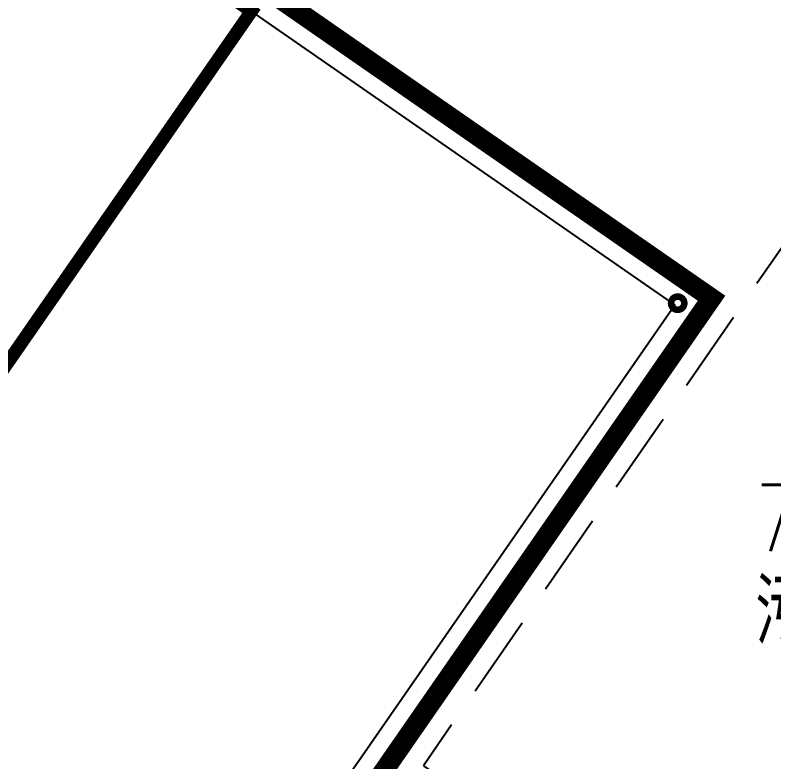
# Model space of a CAD drawing. Extents: x -335094 to -220327, y -102194 to 60595.
# Drawn here: x -312088 to -300603, y 37900 to 49202 of the extents above; entities that cross this region are included whole.
import ezdxf

# ---------------------------------------------------------------- set-up
doc = ezdxf.new("R2010")
doc.units = 0
doc.header["$LTSCALE"] = 1000
doc.header["$MEASUREMENT"] = 0
doc.linetypes.add('HIDDEN', pattern=[0.375, 0.25, -0.125])
for name, color, linetype in [('6', 12, 'CONTINUOUS'), ('PUB_TEXT', 7, 'CONTINUOUS'), ('WALL', 255, 'CONTINUOUS')]:
    doc.layers.add(name, color=color, linetype=linetype)
doc.styles.add('_HZTXT', font='txt', dxfattribs={"width": 0.9, "bigfont": 'HZTXT'})

msp = doc.modelspace()

# ---------------------------------------------------------------- linework, layer by layer
at = {"layer": '6', "linetype": 'HIDDEN', "ltscale": 5}
msp.add_lwpolyline([(-297560.32, 39360.15), (-287693.038, 32531.041), (-284278.483, 37464.682), (-299079.407, 47708.346), (-305908.516, 37841.064), (-300974.875, 34426.509)], close=True, dxfattribs=at)
at = {"layer": 'WALL'}
for points, const_width in [([(-323423.385, 25343.78), (-316035.512, 26611.475), (-314822.932, 25770.624), (-301545.694, 44917.555), (-323423.385, 60088.41)], 300), ([(-323423.385, 25652.205), (-320347.293, 30088.197), (-321333.401, 30772.003), (-310563.453, 46303.204), (-308512.034, 49261.528), (-316893.953, 55073.881), (-323423.385, 45657.872)], 200)]:
    msp.add_lwpolyline(points, dxfattribs=dict(at, const_width=const_width))
msp.add_lwpolyline([(-323423.385, 22570.742, 0.110751594), (-316077.162, 27127.119), (-314923.699, 26327.263), (-302102.332, 44816.788), (-323423.385, 59601.648)], format="xyb", dxfattribs=at)
at = {"layer": 'WALL', "const_width": 100}
msp.add_lwpolyline([(-302140.321, 44898.804, 1), (-301975.867, 44784.985, 1)], format="xyb", close=True, dxfattribs=at)

# ---------------------------------------------------------------- texts
at = {"layer": 'PUB_TEXT', "style": '_HZTXT', "width": 0.75}
for s, p in [('7、8、9、10号楼', (-300880.146, 41090.666)), ('污水处理装置', (-300880.146, 39672.271))]:
    msp.add_text(s, height=1000, dxfattribs=at).set_placement(p)

doc.saveas('drawing.dxf')
